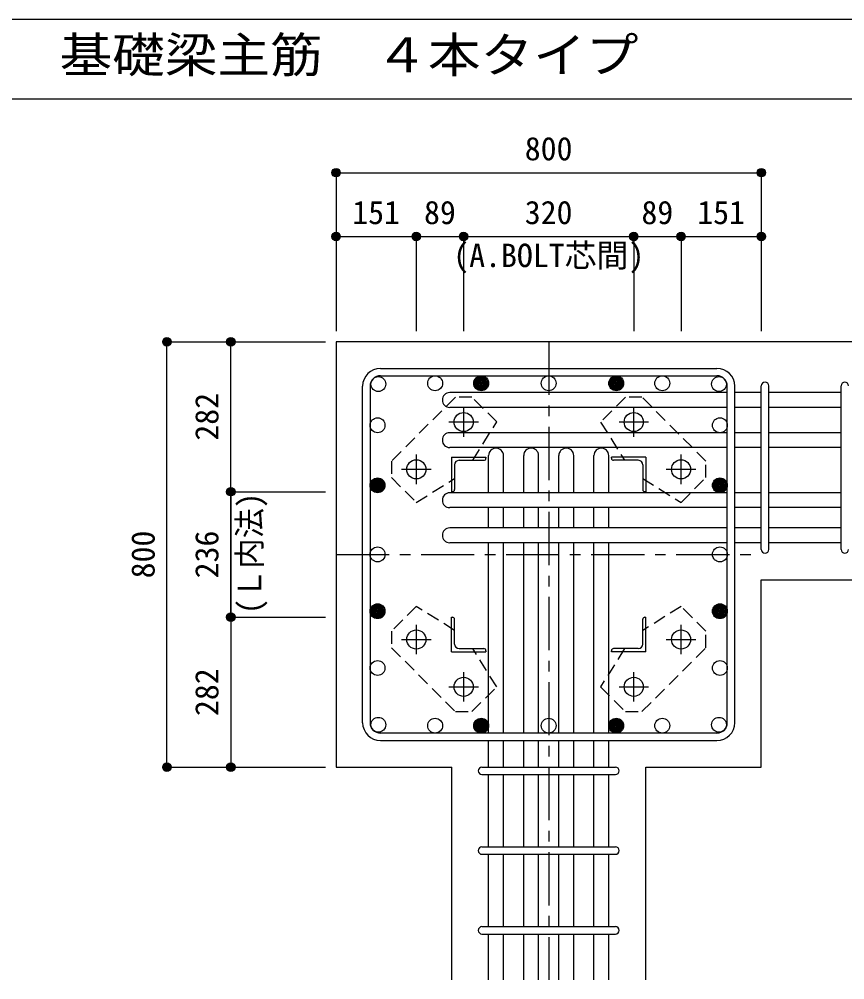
# Model space of a CAD drawing. Units: millimetres at full size, sheet at 1:20. Extents: x -3982 to 3969, y -2797 to 2801.
# Drawn here: x -628 to 925, y 994 to 2801 of the extents above; entities that cross this region are included whole.
import ezdxf
from ezdxf.enums import TextEntityAlignment as Align

# ---------------------------------------------------------------- set-up
doc = ezdxf.new("R2010")
doc.units = ezdxf.units.MM
doc.header["$LTSCALE"] = 20
doc.header["$PDMODE"] = 32
doc.header["$PDSIZE"] = 10
doc.linetypes.add('CHAIN1', pattern=[8, 5, -1, 1, -1])
doc.linetypes.add('DASHED1', pattern=[1.8, 1.2, -0.6])
for name, color, linetype in [('6-1_躯体線', 2, 'Continuous'), ('6-2_A.Bolt_', 4, 'Continuous'), ('6-3_柱型主筋', 4, 'Continuous'), ('6-4_フープ', 7, 'Continuous'), ('6-5_梁主筋', 7, 'Continuous'), ('6-6_S.T.P.', 7, 'Continuous'), ('6-7_文字', 7, 'Continuous'), ('6-9_プレート', 4, 'DASHED1'), ('6-D_寸法', 4, 'Continuous'), ('F-0_枠', 6, 'Continuous')]:
    doc.layers.add(name, color=color, linetype=linetype)
doc.styles.add('ＭＳ ゴシック', font='')
doc.styles.get('ＭＳ ゴシック').set_extended_font_data('MS Gothic')

msp = doc.modelspace()

# ---------------------------------------------------------------- linework, layer by layer
at = {"layer": '6-1_躯体線'}
for p, q in [((1168.29, 2194.12), (-31.71, 2194.12)), ((-31.71, 2194.12), (-31.71, 1394.12)), ((768.29, 1746.62), (1168.29, 1746.62)), ((768.29, 1394.12), (768.29, 1746.62)), ((-31.71, 1394.12), (185.79, 1394.12)), ((185.79, 994.12), (185.79, 1394.12)), ((550.79, 994.12), (550.79, 1394.12)), ((550.79, 1394.12), (768.29, 1394.12))]:
    msp.add_line(p, q, dxfattribs=at)
at = {"layer": '6-2_A.Bolt_', "linetype": 'CHAIN1'}
for p, q in [((208.29, 2070.92), (208.29, 2015.42)), ((528.29, 2015.42), (528.29, 2070.92)), ((235.99, 2043.12), (180.49, 2043.12)), ((556.09, 2043.12), (500.59, 2043.12)), ((119.29, 1981.92), (119.29, 1926.42)), ((617.29, 1926.42), (617.29, 1981.92)), ((146.99, 1954.12), (91.49, 1954.12)), ((645.09, 1954.12), (589.59, 1954.12)), ((119.29, 1661.82), (119.29, 1606.32)), ((617.29, 1606.32), (617.29, 1661.82)), ((91.49, 1634.12), (146.99, 1634.12)), ((589.59, 1634.12), (645.09, 1634.12)), ((208.29, 1572.82), (208.29, 1517.32)), ((528.29, 1517.32), (528.29, 1572.82)), ((180.49, 1545.12), (235.99, 1545.12)), ((500.59, 1545.12), (556.09, 1545.12))]:
    msp.add_line(p, q, dxfattribs=at)
at = {"layer": '6-2_A.Bolt_'}
for p, q in [((185.29, 1977.12), (250.29, 1977.12)), ((185.29, 1977.12), (185.29, 1912.12)), ((199.79, 1971.12), (246.29, 1971.12)), ((250.29, 1977.12), (250.29, 1975.12)), ((551.29, 1977.12), (486.29, 1977.12)), ((486.29, 1975.12), (486.29, 1977.12)), ((536.79, 1971.12), (490.29, 1971.12)), ((551.29, 1977.12), (551.29, 1912.12)), ((191.29, 1962.62), (191.29, 1916.12)), ((545.29, 1962.62), (545.29, 1916.12)), ((187.29, 1912.12), (185.29, 1912.12)), ((551.29, 1912.12), (549.29, 1912.12)), ((185.29, 1676.12), (187.29, 1676.12)), ((185.29, 1611.12), (185.29, 1676.12)), ((191.29, 1625.62), (191.29, 1672.12)), ((545.29, 1625.62), (545.29, 1672.12)), ((549.29, 1676.12), (551.29, 1676.12)), ((551.29, 1611.12), (551.29, 1676.12)), ((185.29, 1611.12), (250.29, 1611.12)), ((199.79, 1617.12), (246.29, 1617.12)), ((250.29, 1613.12), (250.29, 1611.12)), ((486.29, 1611.12), (486.29, 1613.12)), ((551.29, 1611.12), (486.29, 1611.12)), ((536.79, 1617.12), (490.29, 1617.12))]:
    msp.add_line(p, q, dxfattribs=at)
at = {"layer": '6-2_A.Bolt_', "color": 3}
for centre in [(208.29, 2043.12), (528.29, 2043.12), (119.29, 1954.12), (617.29, 1954.12), (119.29, 1634.12), (617.29, 1634.12), (208.29, 1545.12), (528.29, 1545.12)]:
    msp.add_circle(centre, 18, dxfattribs=at)
at = {"layer": '6-2_A.Bolt_'}
for centre, radius, start, end in [((199.79, 1962.62), 8.5, 90, 180), ((246.29, 1975.12), 4, 270, 0), ((490.29, 1975.12), 4, 180, 270), ((536.79, 1962.62), 8.5, 0, 90), ((187.29, 1916.12), 4, 270, 0), ((549.29, 1916.12), 4, 180, 270), ((187.29, 1672.12), 4, 0, 90), ((549.29, 1672.12), 4, 90, 180), ((199.79, 1625.62), 8.5, 180, 270), ((246.29, 1613.12), 4, 0, 90), ((490.29, 1613.12), 4, 90, 180), ((536.79, 1625.62), 8.5, 270, 0)]:
    msp.add_arc(centre, radius, start, end, dxfattribs=at)
at = {"layer": '6-3_柱型主筋', "color": 3}
for centre in [(47.9, 2114.51), (154.7, 2116.12), (241.29, 2116.12), (368.29, 2116.12), (495.29, 2116.12), (581.88, 2116.12), (688.68, 2114.51), (46.29, 2037.12), (690.29, 2037.12), (46.29, 1924.12), (690.29, 1924.12), (46.29, 1794.12), (46.29, 1794.12), (690.29, 1794.12), (690.29, 1794.12), (46.29, 1687.33), (690.29, 1687.33), (46.29, 1580.53), (690.29, 1580.53), (47.9, 1473.74), (154.7, 1472.12), (241.29, 1472.12), (368.29, 1472.12), (495.29, 1472.12), (581.88, 1472.12), (688.68, 1473.74)]:
    msp.add_circle(centre, 14, dxfattribs=at)
at = {"layer": '6-3_柱型主筋'}
for centre, radius in [((241.29, 2116.12), 14), ((241.29, 2116.12), 12.6), ((241.29, 2116.12), 11.2), ((241.29, 2116.12), 9.8), ((241.29, 2116.12), 8.4), ((241.29, 2116.12), 7), ((241.29, 2116.12), 5.6), ((241.29, 2116.12), 4.2), ((241.29, 2116.12), 2.8), ((241.29, 2116.12), 1.4), ((495.29, 2116.12), 14), ((495.29, 2116.12), 12.6), ((495.29, 2116.12), 11.2), ((495.29, 2116.12), 9.8), ((495.29, 2116.12), 8.4), ((495.29, 2116.12), 7), ((495.29, 2116.12), 5.6), ((495.29, 2116.12), 4.2), ((495.29, 2116.12), 2.8), ((495.29, 2116.12), 1.4), ((46.29, 1924.12), 14), ((46.29, 1924.12), 12.6), ((46.29, 1924.12), 11.2), ((46.29, 1924.12), 9.8), ((690.29, 1924.12), 14), ((690.29, 1924.12), 12.6), ((690.29, 1924.12), 11.2), ((690.29, 1924.12), 9.8), ((46.29, 1924.12), 8.4), ((46.29, 1924.12), 7), ((46.29, 1924.12), 5.6), ((46.29, 1924.12), 4.2), ((46.29, 1924.12), 2.8), ((46.29, 1924.12), 1.4), ((690.29, 1924.12), 8.4), ((690.29, 1924.12), 7), ((690.29, 1924.12), 5.6), ((690.29, 1924.12), 4.2), ((690.29, 1924.12), 2.8), ((690.29, 1924.12), 1.4), ((46.29, 1687.33), 14), ((46.29, 1687.33), 12.6), ((46.29, 1687.33), 11.2), ((690.29, 1687.33), 14), ((690.29, 1687.33), 12.6), ((690.29, 1687.33), 11.2), ((46.29, 1687.33), 9.8), ((46.29, 1687.33), 8.4), ((46.29, 1687.33), 7), ((46.29, 1687.33), 5.6), ((46.29, 1687.33), 4.2), ((46.29, 1687.33), 2.8), ((46.29, 1687.33), 1.4), ((690.29, 1687.33), 9.8), ((690.29, 1687.33), 8.4), ((690.29, 1687.33), 7), ((690.29, 1687.33), 5.6), ((690.29, 1687.33), 4.2), ((690.29, 1687.33), 2.8), ((690.29, 1687.33), 1.4), ((241.29, 1472.12), 14), ((241.29, 1472.12), 12.6), ((241.29, 1472.12), 11.2), ((241.29, 1472.12), 9.8), ((495.29, 1472.12), 14), ((495.29, 1472.12), 12.6), ((495.29, 1472.12), 11.2), ((495.29, 1472.12), 9.8), ((241.29, 1472.12), 8.4), ((241.29, 1472.12), 7), ((241.29, 1472.12), 5.6), ((241.29, 1472.12), 4.2), ((241.29, 1472.12), 2.8), ((241.29, 1472.12), 1.4), ((495.29, 1472.12), 8.4), ((495.29, 1472.12), 7), ((495.29, 1472.12), 5.6), ((495.29, 1472.12), 4.2), ((495.29, 1472.12), 2.8), ((495.29, 1472.12), 1.4)]:
    msp.add_circle(centre, radius, dxfattribs=at)
at = {"layer": '6-4_フープ'}
for p, q in [((51.79, 2144.12), (684.79, 2144.12)), ((51.79, 2130.12), (684.79, 2130.12)), ((18.29, 1477.62), (18.29, 2110.62)), ((32.29, 2110.62), (32.29, 1477.62)), ((704.29, 1477.62), (704.29, 2110.62)), ((718.29, 1477.62), (718.29, 2110.62)), ((684.79, 1458.12), (51.79, 1458.12)), ((51.79, 1444.12), (684.79, 1444.12))]:
    msp.add_line(p, q, dxfattribs=at)
for centre, radius, start, end in [((51.79, 2110.62), 33.5, 90, 180), ((684.79, 2110.62), 33.5, 0, 90), ((51.79, 2110.62), 19.5, 90, 180), ((684.79, 2110.62), 19.5, 0, 90), ((51.79, 1477.62), 33.5, 180, 270), ((51.79, 1477.62), 19.5, 180, 270), ((684.79, 1477.62), 33.5, 270, 0), ((684.79, 1477.62), 19.5, 270, 0)]:
    msp.add_arc(centre, radius, start, end, dxfattribs=at)
at = {"layer": '6-5_梁主筋'}
for p, q in [((704.29, 2098.51), (182.29, 2098.51)), ((768.29, 2098.51), (718.29, 2098.51)), ((918.29, 2098.51), (782.29, 2098.51)), ((704.29, 2070.51), (182.29, 2070.51)), ((768.29, 2070.51), (718.29, 2070.51)), ((918.29, 2070.51), (782.29, 2070.51)), ((704.29, 2023.12), (182.29, 2023.12)), ((768.29, 2023.12), (718.29, 2023.12)), ((918.29, 2023.12), (782.29, 2023.12)), ((704.29, 1995.12), (182.29, 1995.12)), ((768.29, 1995.12), (718.29, 1995.12)), ((918.29, 1995.12), (782.29, 1995.12)), ((255.29, 1910.12), (255.29, 1980.12)), ((283.29, 1910.12), (283.29, 1980.12)), ((321.29, 1910.12), (321.29, 1980.12)), ((349.29, 1910.12), (349.29, 1980.12)), ((387.29, 1910.12), (387.29, 1980.12)), ((415.29, 1910.12), (415.29, 1980.12)), ((453.29, 1910.12), (453.29, 1980.12)), ((481.29, 1910.12), (481.29, 1980.12)), ((704.29, 1910.12), (182.29, 1910.12)), ((768.29, 1910.12), (718.29, 1910.12)), ((918.29, 1910.12), (782.29, 1910.12)), ((704.29, 1882.12), (182.29, 1882.12)), ((255.29, 1844.12), (255.29, 1882.12)), ((283.29, 1844.12), (283.29, 1882.12)), ((321.29, 1844.12), (321.29, 1882.12)), ((349.29, 1844.12), (349.29, 1882.12)), ((387.29, 1844.12), (387.29, 1882.12)), ((415.29, 1844.12), (415.29, 1882.12)), ((453.29, 1844.12), (453.29, 1882.12)), ((481.29, 1844.12), (481.29, 1882.12)), ((768.29, 1882.12), (718.29, 1882.12)), ((918.29, 1882.12), (782.29, 1882.12)), ((704.29, 1844.12), (182.29, 1844.12)), ((768.29, 1844.12), (718.29, 1844.12)), ((918.29, 1844.12), (782.29, 1844.12)), ((704.29, 1816.12), (182.29, 1816.12)), ((255.29, 1458.12), (255.29, 1816.12)), ((283.29, 1458.12), (283.29, 1816.12)), ((321.29, 1458.12), (321.29, 1816.12)), ((349.29, 1458.12), (349.29, 1816.12)), ((387.29, 1458.12), (387.29, 1816.12)), ((415.29, 1458.12), (415.29, 1816.12)), ((453.29, 1458.12), (453.29, 1816.12)), ((481.29, 1458.12), (481.29, 1816.12)), ((768.29, 1816.12), (718.29, 1816.12)), ((918.29, 1816.12), (782.29, 1816.12)), ((255.29, 1394.12), (255.29, 1444.12)), ((283.29, 1394.12), (283.29, 1444.12)), ((321.29, 1394.12), (321.29, 1444.12)), ((349.29, 1394.12), (349.29, 1444.12)), ((387.29, 1394.12), (387.29, 1444.12)), ((415.29, 1394.12), (415.29, 1444.12)), ((453.29, 1394.12), (453.29, 1444.12)), ((481.29, 1394.12), (481.29, 1444.12)), ((255.29, 1244.12), (255.29, 1380.12)), ((283.29, 1244.12), (283.29, 1380.12)), ((321.29, 1244.12), (321.29, 1380.12)), ((349.29, 1244.12), (349.29, 1380.12)), ((387.29, 1244.12), (387.29, 1380.12)), ((415.29, 1244.12), (415.29, 1380.12)), ((453.29, 1244.12), (453.29, 1380.12)), ((481.29, 1244.12), (481.29, 1380.12)), ((255.29, 1094.12), (255.29, 1230.12)), ((283.29, 1094.12), (283.29, 1230.12)), ((321.29, 1094.12), (321.29, 1230.12)), ((349.29, 1094.12), (349.29, 1230.12)), ((387.29, 1094.12), (387.29, 1230.12)), ((415.29, 1094.12), (415.29, 1230.12)), ((453.29, 1094.12), (453.29, 1230.12)), ((481.29, 1094.12), (481.29, 1230.12)), ((255.29, 994.12), (255.29, 1080.12)), ((283.29, 994.12), (283.29, 1080.12)), ((321.29, 994.12), (321.29, 1080.12)), ((349.29, 994.12), (349.29, 1080.12)), ((387.29, 994.12), (387.29, 1080.12)), ((415.29, 994.12), (415.29, 1080.12)), ((453.29, 994.12), (453.29, 1080.12)), ((481.29, 994.12), (481.29, 1080.12))]:
    msp.add_line(p, q, dxfattribs=at)
at = {"layer": '6-5_梁主筋', "color": 4}
msp.add_line((688.68, 2100.51), (688.68, 2098.51), dxfattribs=at)
at = {"layer": '6-5_梁主筋'}
for centre, start, end in [((182.29, 2084.51), 90, 270), ((182.29, 2009.12), 90, 270), ((269.29, 1980.12), 0, 180), ((335.29, 1980.12), 0, 180), ((401.29, 1980.12), 0, 180), ((467.29, 1980.12), 0, 180), ((182.29, 1896.12), 90, 270), ((182.29, 1830.12), 90, 270)]:
    msp.add_arc(centre, 14, start, end, dxfattribs=at)
at = {"layer": '6-6_S.T.P.'}
for p, q in [((768.29, 1803.62), (768.29, 2111.01)), ((782.29, 1803.62), (782.29, 2111.01)), ((918.29, 1803.62), (918.29, 2111.01)), ((242.79, 1394.12), (493.79, 1394.12)), ((242.79, 1380.12), (493.79, 1380.12)), ((242.79, 1244.12), (493.79, 1244.12)), ((242.79, 1230.12), (493.79, 1230.12)), ((242.79, 1094.12), (493.79, 1094.12)), ((242.79, 1080.12), (493.79, 1080.12))]:
    msp.add_line(p, q, dxfattribs=at)
for centre, start, end in [((775.29, 2111.01), 0, 180), ((775.29, 2111.01), 0, 180), ((775.29, 2111.01), 0, 180), ((775.29, 2111.01), 0, 180), ((925.29, 2111.01), 0, 180), ((775.29, 1803.62), 180, 0), ((775.29, 1803.62), 180, 0), ((775.29, 1803.62), 180, 0), ((775.29, 1803.62), 180, 0), ((925.29, 1803.62), 180, 0), ((242.79, 1387.12), 90, 270), ((242.79, 1387.12), 90, 270), ((242.79, 1387.12), 90, 270), ((242.79, 1387.12), 90, 270), ((493.79, 1387.12), 270, 90), ((493.79, 1387.12), 270, 90), ((493.79, 1387.12), 270, 90), ((493.79, 1387.12), 270, 90), ((242.79, 1237.12), 90, 270), ((493.79, 1237.12), 270, 90), ((242.79, 1087.12), 90, 270), ((493.79, 1087.12), 270, 90)]:
    msp.add_arc(centre, 7, start, end, dxfattribs=at)
at = {"layer": '6-9_プレート'}
for points in [[(192.79, 2089.82), (72.59, 1969.62), (72.59, 1938.52), (119.29, 1891.82), (191.29, 1937.02)], [(225.39, 1971.12), (270.59, 2043.22), (223.89, 2089.82), (192.79, 2089.82)], [(663.99, 1969.62), (543.79, 2089.82), (512.69, 2089.82), (465.99, 2043.12), (511.19, 1971.12)], [(545.29, 1937.02), (617.39, 1891.82), (663.99, 1938.52), (663.99, 1969.62)], [(191.29, 1651.22), (119.19, 1696.42), (72.59, 1649.73), (72.59, 1618.62)], [(543.79, 1498.42), (663.99, 1618.62), (663.99, 1649.72), (617.29, 1696.42), (545.29, 1651.22)], [(72.59, 1618.62), (192.79, 1498.42), (223.89, 1498.42), (270.59, 1545.12), (225.39, 1617.12)], [(511.19, 1617.12), (465.99, 1545.02), (512.69, 1498.42), (543.79, 1498.42)]]:
    msp.add_lwpolyline(points, dxfattribs=at)
at = {"layer": '6-D_寸法'}
for p, q in [((-31.71, 2512.15), (-31.71, 2392.15)), ((-31.71, 2512.15), (-31.71, 2392.15)), ((-31.71, 2512.15), (768.29, 2512.15)), ((768.29, 2512.15), (768.29, 2392.15)), ((-31.71, 2392.15), (-31.71, 2214.12)), ((-31.71, 2392.15), (119.29, 2392.15)), ((119.29, 2392.15), (119.29, 2214.12)), ((119.29, 2392.15), (208.29, 2392.15)), ((208.29, 2392.15), (208.29, 2214.12)), ((208.29, 2392.15), (528.29, 2392.15)), ((528.29, 2392.15), (528.29, 2214.12)), ((528.29, 2392.15), (617.29, 2392.15)), ((617.29, 2392.15), (617.29, 2214.12)), ((617.29, 2392.15), (768.29, 2392.15)), ((768.29, 2392.15), (768.29, 2214.12)), ((768.29, 2392.15), (768.29, 2214.12)), ((-349.74, 2194.12), (-229.74, 2194.12)), ((-349.74, 1394.12), (-349.74, 2194.12)), ((-229.74, 2194.12), (-51.71, 2194.12)), ((-229.74, 2194.12), (-51.71, 2194.12)), ((-229.74, 2194.12), (-51.71, 2194.12)), ((-229.74, 2194.12), (-51.71, 2194.12)), ((-229.74, 2194.12), (-51.71, 2194.12)), ((-229.74, 2194.12), (-51.71, 2194.12)), ((-229.74, 2194.12), (-51.71, 2194.12)), ((-229.74, 2194.12), (-51.71, 2194.12)), ((-229.74, 1912.12), (-229.74, 1676.12)), ((-229.74, 1912.12), (-51.71, 1912.12)), ((-229.74, 1676.12), (-229.74, 1912.12)), ((-229.74, 1676.12), (-229.74, 1394.12)), ((-229.74, 1676.12), (-51.71, 1676.12)), ((-349.74, 1394.12), (-229.74, 1394.12)), ((-229.74, 1394.12), (-51.71, 1394.12)), ((-229.74, 1394.12), (-51.71, 1394.12)), ((-229.74, 1394.12), (-51.71, 1394.12)), ((-229.74, 1394.12), (-51.71, 1394.12)), ((-229.74, 1394.12), (-51.71, 1394.12)), ((-229.74, 1394.12), (-51.71, 1394.12)), ((-229.74, 1394.12), (-51.71, 1394.12)), ((-229.74, 1394.12), (-51.71, 1394.12)), ((-229.74, 1394.12), (-51.71, 1394.12))]:
    msp.add_line(p, q, dxfattribs=at)
at = {"layer": '6-D_寸法', "linetype": 'CHAIN1'}
for p, q in [((368.29, 2194.12), (368.29, 994.12)), ((-31.71, 1794.12), (768.29, 1794.12))]:
    msp.add_line(p, q, dxfattribs=at)
at = {"layer": '6-D_寸法'}
for points in [[(-229.74, 1912.12), (-229.74, 2194.12), (-51.71, 2194.12)], [(-349.74, 1394.12), (-229.74, 1394.12), (-51.71, 1394.12)], [(-349.74, 1394.12), (-229.74, 1394.12), (-51.71, 1394.12)]]:
    msp.add_lwpolyline(points, dxfattribs=at)
for centre, radius in [((-31.71, 2512.15), 8), ((-31.71, 2512.15), 7.2), ((-31.71, 2512.15), 6.4), ((-31.71, 2512.15), 5.6), ((-31.71, 2512.15), 4.8), ((-31.71, 2512.15), 4), ((-31.71, 2512.15), 3.2), ((-31.71, 2512.15), 2.4), ((-31.71, 2512.15), 1.6), ((-31.71, 2512.15), 0.8), ((768.29, 2512.15), 8), ((768.29, 2512.15), 7.2), ((768.29, 2512.15), 6.4), ((768.29, 2512.15), 5.6), ((768.29, 2512.15), 4.8), ((768.29, 2512.15), 4), ((768.29, 2512.15), 3.2), ((768.29, 2512.15), 2.4), ((768.29, 2512.15), 1.6), ((768.29, 2512.15), 0.8), ((-31.71, 2392.15), 8), ((-31.71, 2392.15), 7.2), ((-31.71, 2392.15), 6.4), ((-31.71, 2392.15), 5.6), ((-31.71, 2392.15), 4.8), ((-31.71, 2392.15), 4), ((-31.71, 2392.15), 3.2), ((-31.71, 2392.15), 2.4), ((-31.71, 2392.15), 1.6), ((-31.71, 2392.15), 0.8), ((119.29, 2392.15), 8), ((119.29, 2392.15), 7.2), ((119.29, 2392.15), 6.4), ((119.29, 2392.15), 5.6), ((119.29, 2392.15), 4.8), ((119.29, 2392.15), 4), ((119.29, 2392.15), 3.2), ((119.29, 2392.15), 2.4), ((119.29, 2392.15), 1.6), ((119.29, 2392.15), 0.8), ((208.29, 2392.15), 8), ((208.29, 2392.15), 7.2), ((208.29, 2392.15), 6.4), ((208.29, 2392.15), 5.6), ((208.29, 2392.15), 4.8), ((208.29, 2392.15), 4), ((208.29, 2392.15), 3.2), ((208.29, 2392.15), 2.4), ((208.29, 2392.15), 1.6), ((208.29, 2392.15), 0.8), ((528.29, 2392.15), 8), ((528.29, 2392.15), 7.2), ((528.29, 2392.15), 6.4), ((528.29, 2392.15), 5.6), ((528.29, 2392.15), 4.8), ((528.29, 2392.15), 4), ((528.29, 2392.15), 3.2), ((528.29, 2392.15), 2.4), ((528.29, 2392.15), 1.6), ((528.29, 2392.15), 0.8), ((617.29, 2392.15), 8), ((617.29, 2392.15), 7.2), ((617.29, 2392.15), 6.4), ((617.29, 2392.15), 5.6), ((617.29, 2392.15), 4.8), ((617.29, 2392.15), 4), ((617.29, 2392.15), 3.2), ((617.29, 2392.15), 2.4), ((617.29, 2392.15), 1.6), ((617.29, 2392.15), 0.8), ((768.29, 2392.15), 8), ((768.29, 2392.15), 7.2), ((768.29, 2392.15), 6.4), ((768.29, 2392.15), 5.6), ((768.29, 2392.15), 4.8), ((768.29, 2392.15), 4), ((768.29, 2392.15), 3.2), ((768.29, 2392.15), 2.4), ((768.29, 2392.15), 1.6), ((768.29, 2392.15), 0.8), ((-349.74, 2194.12), 8), ((-349.74, 2194.12), 7.2), ((-349.74, 2194.12), 6.4), ((-349.74, 2194.12), 5.6), ((-349.74, 2194.12), 4.8), ((-349.74, 2194.12), 4), ((-349.74, 2194.12), 3.2), ((-349.74, 2194.12), 2.4), ((-349.74, 2194.12), 1.6), ((-349.74, 2194.12), 0.8), ((-229.74, 2194.12), 8), ((-229.74, 2194.12), 7.2), ((-229.74, 2194.12), 6.4), ((-229.74, 2194.12), 5.6), ((-229.74, 2194.12), 4.8), ((-229.74, 2194.12), 4), ((-229.74, 2194.12), 3.2), ((-229.74, 2194.12), 2.4), ((-229.74, 2194.12), 1.6), ((-229.74, 2194.12), 0.8), ((-229.74, 1912.12), 8), ((-229.74, 1912.12), 7.2), ((-229.74, 1912.12), 6.4), ((-229.74, 1912.12), 5.6), ((-229.74, 1912.12), 4.8), ((-229.74, 1912.12), 4), ((-229.74, 1912.12), 3.2), ((-229.74, 1912.12), 2.4), ((-229.74, 1912.12), 1.6), ((-229.74, 1912.12), 0.8), ((-229.74, 1676.12), 8), ((-229.74, 1676.12), 7.2), ((-229.74, 1676.12), 6.4), ((-229.74, 1676.12), 5.6), ((-229.74, 1676.12), 4.8), ((-229.74, 1676.12), 4), ((-229.74, 1676.12), 3.2), ((-229.74, 1676.12), 2.4), ((-229.74, 1676.12), 1.6), ((-229.74, 1676.12), 0.8), ((-349.74, 1394.12), 8), ((-349.74, 1394.12), 7.2), ((-349.74, 1394.12), 6.4), ((-349.74, 1394.12), 5.6), ((-349.74, 1394.12), 4.8), ((-349.74, 1394.12), 4), ((-349.74, 1394.12), 3.2), ((-349.74, 1394.12), 2.4), ((-349.74, 1394.12), 1.6), ((-349.74, 1394.12), 0.8), ((-229.74, 1394.12), 8), ((-229.74, 1394.12), 7.2), ((-229.74, 1394.12), 6.4), ((-229.74, 1394.12), 5.6), ((-229.74, 1394.12), 4.8), ((-229.74, 1394.12), 4), ((-229.74, 1394.12), 3.2), ((-229.74, 1394.12), 2.4), ((-229.74, 1394.12), 1.6), ((-229.74, 1394.12), 0.8)]:
    msp.add_circle(centre, radius, dxfattribs=at)
at = {"layer": '6-D_寸法', "color": 7}
for p in [(-31.71, 2512.15), (768.29, 2512.15), (-31.71, 2392.15), (119.29, 2392.15), (208.29, 2392.15), (528.29, 2392.15), (617.29, 2392.15), (768.29, 2392.15), (-349.74, 2194.12), (-229.74, 2194.12), (-229.74, 1912.12), (-229.74, 1676.12), (-349.74, 1394.12), (-229.74, 1394.12)]:
    msp.add_point(p, dxfattribs=at)
at = {"layer": 'F-0_枠'}
msp.add_line((-3981.92, 2800.77), (3969.4, 2800.77), dxfattribs=at)
at = {"layer": 'F-0_枠', "color": 2}
msp.add_line((-3981.92, 2650.77), (2482.4, 2650.77), dxfattribs=at)

# ---------------------------------------------------------------- texts
at = {"layer": '6-7_文字', "color": 2, "style": 'ＭＳ ゴシック', "width": 1.1}
msp.add_text('\u3000\u3000基礎梁主筋\u3000４本タイプ', height=65.98, dxfattribs=at).set_placement((-749.76, 2680.77), align=Align.BOTTOM_LEFT)
at = {"layer": '6-7_文字', "color": 4, "style": 'ＭＳ ゴシック'}
msp.add_text('(A.BOLT芯間)', height=43.99, dxfattribs=at).set_placement((188.82, 2321.37), align=Align.BOTTOM_LEFT)
at = {"layer": '6-D_寸法', "style": 'ＭＳ ゴシック'}
for s, p in [('800', (323.29, 2522.15)), ('151', (-1.21, 2402.15)), ('89', (133.79, 2402.15)), ('320', (323.29, 2402.15)), ('89', (542.79, 2402.15)), ('151', (647.79, 2402.15))]:
    msp.add_text(s, height=43.99, dxfattribs=at).set_placement(p, align=Align.BOTTOM_LEFT)
for s, p in [('282', (-239.74, 2008.12)), ('800', (-359.74, 1749.12)), ('236', (-239.74, 1749.12)), ('236', (-239.74, 1749.12)), ('282', (-239.74, 1490.12))]:
    msp.add_text(s, height=43.99, rotation=90, dxfattribs=at).set_placement(p, align=Align.BOTTOM_LEFT)
at = {"layer": '6-D_寸法', "style": 'ＭＳ ゴシック', "width": 0.95}
msp.add_text('(Ｌ内法)', height=43.99, rotation=90, dxfattribs=at).set_placement((-159.25, 1682.02), align=Align.BOTTOM_LEFT)

doc.saveas('drawing.dxf')
